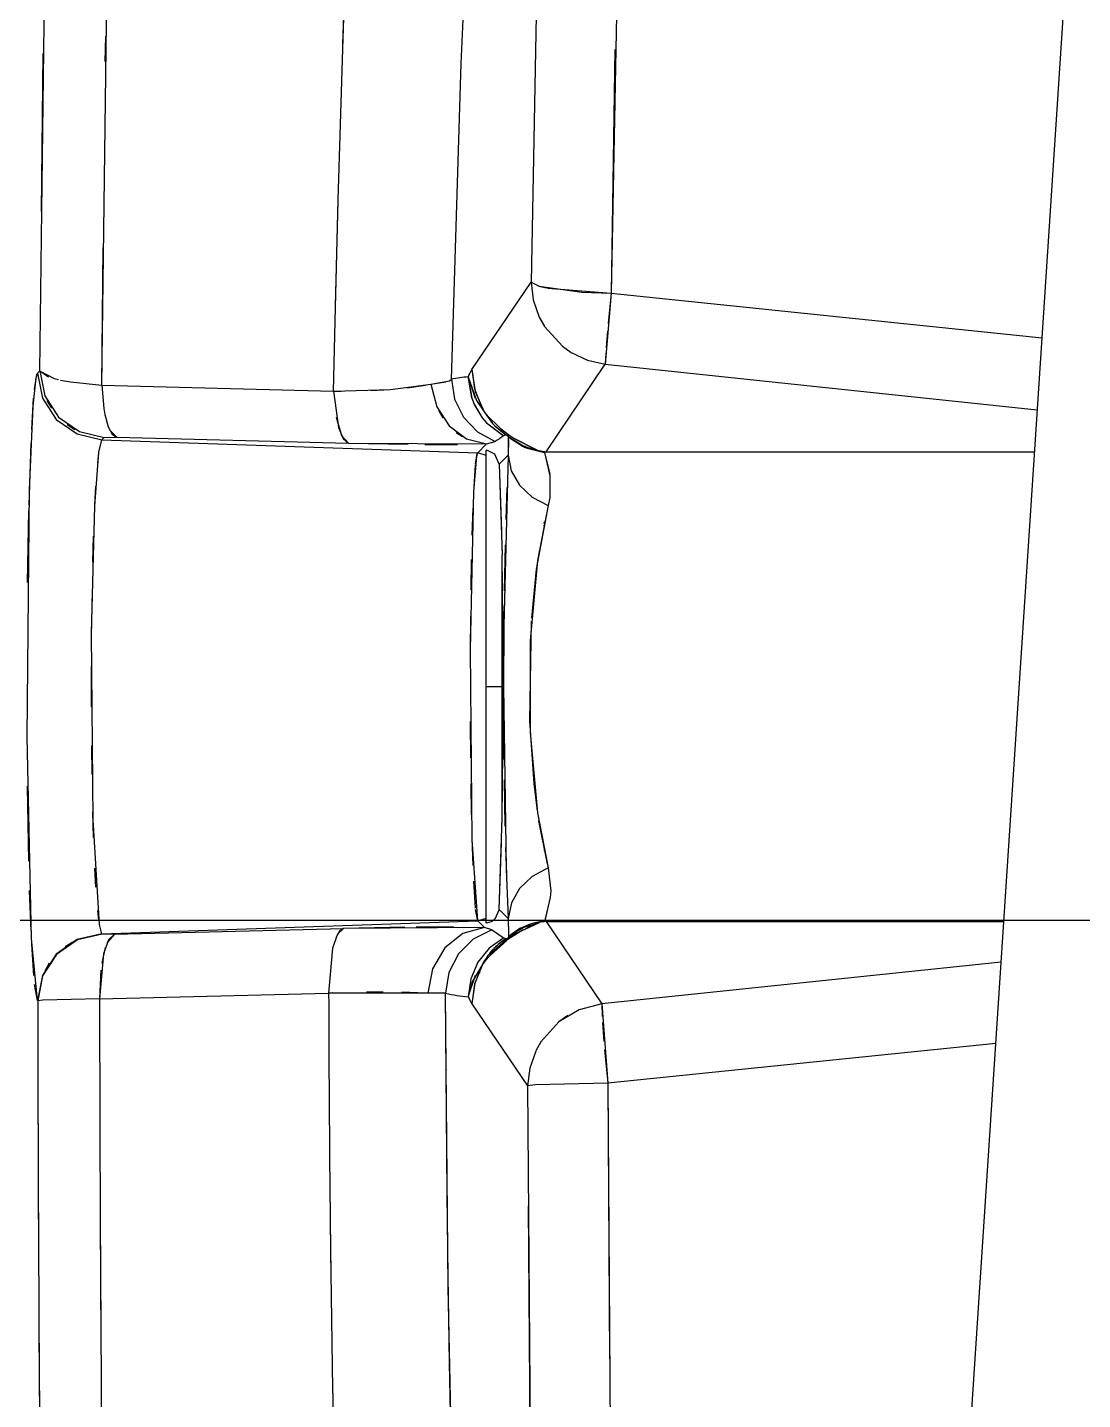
# Model space of a CAD drawing. Header units: millimetres. Extents: x 1084702 to 1166801, y 36632 to 124519.
# Drawn here: x 1103322.2 to 1103385.4, y 47803.6 to 47885.8 of the extents above; entities that cross this region are included whole.
import ezdxf

# ---------------------------------------------------------------- set-up
doc = ezdxf.new("R2010")
doc.units = ezdxf.units.MM
doc.header["$LTSCALE"] = 250
doc.linetypes.add('CENTER', pattern=[3, 2.5, -0.25, 0, -0.25])
doc.linetypes.add('DASHDOT', pattern=[1, 0.5, -0.25, 0, -0.25])
doc.layers.get('0').update_dxf_attribs({"color": 255})
doc.layers.add('%posline', color=240, linetype='Continuous')
doc.layers.add('%symbol', color=1, linetype='Continuous')
doc.styles.add('ROMANS', font='ROMANS.shx', dxfattribs={"height": 100})
doc.dimstyles.new('dott', dxfattribs={"dimscale": 100, "dimtxt": 150, "dimasz": 0.01, "dimexe": 0.5, "dimexo": 1, "dimgap": 1, "dimtad": 1, "dimdsep": 46, "dimtxsty": 'ROMANS', "dimcen": 1.5, "dimclrd": 1, "dimclre": 1, "dimclrt": 2, "dimazin": 2, "dimtfac": 1, "dimtmove": 2, "dimatfit": 3, "dimldrblk": 'DOT', "dimfxl": 1, "dimtvp": 100, "dimtolj": 1, "dimarcsym": 0})

# ---------------------------------------------------------------- blocks, each defined once
blk = doc.blocks.new('A$C64097268')
at = {"linetype": 'DASHDOT'}
blk.add_line((-2084.206, 0), (35128.703, 0), dxfattribs=at)
blk = doc.blocks.new('_Dot')
at = {"color": 0, "linetype": 'ByBlock', "lineweight": -2}
blk.add_line((-0.5, 0), (-1, 0), dxfattribs=at)
at = {"color": 0, "linetype": 'ByBlock', "const_width": 0.5}
blk.add_lwpolyline([(-0.25, 0, 1), (0.25, 0, 1)], format="xyb", close=True, dxfattribs=at)
blk = doc.blocks.new('GENERATOR-CENTER')
for p, q in [((-1442.154, -77.431), (-1412.901, 368.884)), ((-1464.644, 79.631), (-1465.411, 38.245)), ((-1459.837, 78.239), (-1460.605, 37.575)), ((-1469.598, 51.348), (-1468.769, 68.99)), ((-1469.598, 51.348), (-1468.769, 68.99)), ((-1494.845, 32.931), (-1494.408, 67.149)), ((-1491.14, 32.076), (-1490.705, 64.96)), ((-1476.698, 52.228), (-1476.535, 56.811)), ((-1476.688, 52.52), (-1476.538, 56.73)), ((-1490.924, 51.476), (-1490.903, 52.987)), ((-1494.756, 42.469), (-1494.644, 51.955)), ((-1476.974, 43.183), (-1476.698, 52.232)), ((-1460.394, 52.179), (-1460.605, 37.575)), ((-1470.175, 32.432), (-1469.598, 51.348)), ((-1470.175, 32.432), (-1469.598, 51.348)), ((-1460.418, 50.635), (-1460.413, 50.635)), ((-1460.418, 50.635), (-1460.413, 50.635)), ((-1477.136, 36.726), (-1476.974, 43.184)), ((-1477.134, 36.798), (-1476.976, 43.112)), ((-1491.14, 32.076), (-1491.062, 40.29)), ((-1468.953, 33.004), (-1465.411, 38.244)), ((-1468.953, 33.004), (-1465.411, 38.244)), ((-1465.411, 38.244), (-1465.281, 37.172)), ((-1465.411, 38.244), (-1464.935, 38.005)), ((-1464.937, 38.006), (-1464.483, 37.898)), ((-1464.935, 38.005), (-1462.365, 37.648)), ((-1464.431, 37.888), (-1460.605, 37.575)), ((-1465.281, 37.172), (-1464.922, 36.15)), ((-1462.365, 37.648), (-1460.605, 37.575)), ((-1460.605, 37.575), (-1460.965, 33.32)), ((-1460.605, 37.576), (-1460.783, 35.767)), ((-1460.605, 37.576), (-1434.792, 34.896)), ((-1477.242, 31.712), (-1477.136, 36.727)), ((-1464.921, 36.149), (-1464.61, 35.593)), ((-1464.921, 36.149), (-1464.611, 35.595)), ((-1464.609, 35.592), (-1463.529, 34.397)), ((-1460.823, 35.33), (-1460.91, 34.312)), ((-1463.529, 34.396), (-1463.006, 34.029)), ((-1463.527, 34.395), (-1463.007, 34.029)), ((-1463.006, 34.029), (-1462.023, 33.564)), ((-1460.934, 33.988), (-1460.965, 33.32)), ((-1494.983, 32.793), (-1494.845, 32.931)), ((-1494.983, 32.793), (-1494.845, 32.931)), ((-1494.845, 32.931), (-1494.845, 32.956)), ((-1494.845, 32.931), (-1494.552, 31.435)), ((-1494.845, 32.931), (-1494.33, 32.572)), ((-1494.836, 32.9), (-1493.988, 32.466)), ((-1468.953, 33.004), (-1468.803, 31.852)), ((-1468.953, 33.004), (-1468.76, 31.69)), ((-1464.506, 28.08), (-1460.965, 33.32)), ((-1464.506, 28.08), (-1460.965, 33.32)), ((-1462.023, 33.564), (-1460.965, 33.32)), ((-1460.965, 33.32), (-1435.074, 30.587)), ((-1495.254, 30.817), (-1495.077, 32.508)), ((-1495.171, 31.811), (-1495.031, 32.696)), ((-1495.077, 32.508), (-1494.983, 32.793)), ((-1495.031, 32.696), (-1494.983, 32.793)), ((-1494.983, 32.793), (-1494.691, 31.296)), ((-1494.983, 32.793), (-1494.691, 31.296)), ((-1493.988, 32.466), (-1493.721, 32.4)), ((-1493.601, 32.374), (-1493.019, 32.269)), ((-1493.019, 32.269), (-1491.14, 32.076)), ((-1473.844, 31.813), (-1471.413, 32.125)), ((-1471.413, 32.125), (-1470.305, 32.334)), ((-1471.413, 32.125), (-1470.523, 32.272)), ((-1471.413, 32.125), (-1471.062, 30.768)), ((-1470.305, 32.334), (-1470.175, 32.432)), ((-1470.175, 32.432), (-1469.991, 31.234)), ((-1469.184, 32.564), (-1468.69, 31.156)), ((-1469.184, 32.564), (-1468.765, 31.296)), ((-1469.181, 32.564), (-1468.971, 31.283)), ((-1469.181, 32.549), (-1469.181, 32.544)), ((-1469.181, 32.498), (-1468.975, 31.296)), ((-1495.337, 29.408), (-1495.219, 31.291)), ((-1494.691, 31.296), (-1493.86, 30.017)), ((-1494.691, 31.296), (-1493.86, 30.017)), ((-1494.552, 31.435), (-1493.721, 30.156)), ((-1491.14, 32.076), (-1477.242, 31.712)), ((-1491.14, 32.076), (-1477.242, 31.712)), ((-1491.14, 32.076), (-1491.013, 30.664)), ((-1491.14, 32.075), (-1491.013, 30.665)), ((-1477.242, 31.712), (-1473.844, 31.813)), ((-1477.242, 31.712), (-1477.241, 31.749)), ((-1477.242, 31.712), (-1476.8, 31.712)), ((-1477.242, 31.712), (-1476.946, 29.523)), ((-1475.018, 31.749), (-1473.838, 31.814)), ((-1472.827, 31.904), (-1471.734, 32.061)), ((-1468.971, 31.285), (-1468.828, 30.918)), ((-1468.803, 31.852), (-1468.389, 30.762)), ((-1468.76, 31.69), (-1468.224, 30.469)), ((-1495.472, 25.794), (-1495.254, 30.817)), ((-1494.426, 31.153), (-1494.153, 30.688)), ((-1491.013, 30.664), (-1490.951, 30.317)), ((-1471.062, 30.768), (-1470.321, 29.632)), ((-1470.944, 30.521), (-1470.699, 30.108)), ((-1469.991, 31.234), (-1469.457, 30.147)), ((-1468.831, 30.927), (-1468.333, 30.099)), ((-1468.822, 30.907), (-1468.345, 30.114)), ((-1468.69, 31.156), (-1468.221, 30.464)), ((-1468.225, 30.471), (-1467.713, 29.764)), ((-1468.225, 30.47), (-1468.224, 30.469)), ((-1468.224, 30.47), (-1468.118, 30.341)), ((-1468.223, 30.47), (-1468.199, 30.439)), ((-1468.221, 30.464), (-1467.719, 29.77)), ((-1493.86, 30.017), (-1492.611, 29.142)), ((-1493.86, 30.017), (-1492.611, 29.142)), ((-1493.721, 30.156), (-1492.472, 29.281)), ((-1493.205, 29.706), (-1492.749, 29.417)), ((-1490.951, 30.317), (-1490.744, 29.571)), ((-1490.951, 30.316), (-1490.745, 29.572)), ((-1477.088, 30.149), (-1476.769, 29.041)), ((-1470.321, 29.632), (-1469.283, 28.857)), ((-1469.457, 30.147), (-1468.624, 29.269)), ((-1468.337, 30.104), (-1468.08, 29.805)), ((-1468.11, 30.332), (-1467.753, 29.94)), ((-1468.097, 30.317), (-1467.223, 29.453)), ((-1468.084, 29.81), (-1467.052, 29.025)), ((-1468.076, 29.801), (-1467.086, 29.043)), ((-1467.714, 29.765), (-1467.575, 29.62)), ((-1467.578, 29.623), (-1466.902, 29.087)), ((-1467.571, 29.616), (-1466.918, 29.097)), ((-1492.611, 29.142), (-1491.125, 28.798)), ((-1492.611, 29.142), (-1491.125, 28.798)), ((-1492.472, 29.281), (-1490.987, 28.936)), ((-1491.31, 28.053), (-1491.125, 28.798)), ((-1491.125, 28.798), (-1490.987, 28.936)), ((-1491.125, 28.798), (-1490.987, 28.936)), ((-1491.125, 28.798), (-1468.607, 28.012)), ((-1491.125, 28.798), (-1468.607, 28.012)), ((-1490.987, 28.936), (-1490.244, 28.945)), ((-1490.987, 28.936), (-1490.244, 28.945)), ((-1490.744, 29.571), (-1490.508, 29.127)), ((-1490.642, 29.34), (-1490.244, 28.945)), ((-1490.508, 29.127), (-1490.245, 28.945)), ((-1490.244, 28.945), (-1476.346, 28.594)), ((-1490.244, 28.945), (-1476.346, 28.594)), ((-1476.946, 29.523), (-1476.671, 28.862)), ((-1476.769, 29.041), (-1476.346, 28.594)), ((-1476.671, 28.862), (-1476.346, 28.594)), ((-1469.893, 29.239), (-1469.513, 28.981)), ((-1469.283, 28.857), (-1468.077, 28.542)), ((-1468.624, 29.269), (-1467.568, 28.681)), ((-1467.219, 29.45), (-1466.741, 29.081)), ((-1467.193, 29.429), (-1466.746, 29.086)), ((-1466.903, 29.087), (-1466.808, 29.077)), ((-1466.901, 29.087), (-1466.775, 29.005)), ((-1466.807, 29.076), (-1466.774, 28.994)), ((-1466.776, 28.966), (-1466.777, 28.958)), ((-1466.774, 28.848), (-1466.777, 27.879)), ((-1466.769, 28.804), (-1466.777, 27.879)), ((-1466.776, 28.966), (-1466.774, 28.996)), ((-1466.776, 28.966), (-1466.774, 28.994)), ((-1466.776, 28.966), (-1465.866, 28.405)), ((-1466.776, 28.966), (-1465.877, 28.383)), ((-1466.776, 28.966), (-1466.774, 28.852)), ((-1466.775, 29.005), (-1466.774, 28.994)), ((-1466.775, 28.981), (-1465.97, 28.481)), ((-1466.775, 28.981), (-1465.866, 28.405)), ((-1466.772, 28.962), (-1465.761, 28.331)), ((-1466.74, 29.081), (-1466.486, 28.908)), ((-1466.484, 28.907), (-1465.075, 28.186)), ((-1466.469, 28.897), (-1465.049, 28.176)), ((-1495.497, 24.867), (-1495.376, 28.57)), ((-1491.55, 24.838), (-1491.31, 28.053)), ((-1491.382, 27.406), (-1491.317, 27.992)), ((-1476.346, 28.594), (-1468.077, 28.542)), ((-1476.346, 28.594), (-1472.775, 28.526)), ((-1474.282, 28.555), (-1474.282, 28.557)), ((-1471.768, 28.516), (-1469.82, 28.513)), ((-1468.67, 27.812), (-1468.607, 28.012)), ((-1468.633, 27.963), (-1468.607, 28.012)), ((-1468.607, 28.012), (-1468.077, 28.542)), ((-1468.607, 28.012), (-1468.077, 28.542)), ((-1468.108, 27.857), (-1468.607, 28.012)), ((-1468.108, 27.857), (-1468.607, 28.012)), ((-1468.169, 28.539), (-1468.077, 28.542)), ((-1468.02, 28.159), (-1468.108, 28.142)), ((-1468.108, 27.857), (-1468.108, 28.142)), ((-1468.108, 27.857), (-1468.108, 28.142)), ((-1468.108, 27.857), (-1468.108, 28.093)), ((-1468.077, 28.542), (-1467.568, 28.681)), ((-1467.587, 27.926), (-1468.02, 28.159)), ((-1465.97, 28.481), (-1465.866, 28.405)), ((-1465.866, 28.405), (-1465.06, 28.177)), ((-1465.866, 28.405), (-1464.83, 28.099)), ((-1465.866, 28.405), (-1465.844, 28.389)), ((-1465.761, 28.331), (-1464.601, 28.032)), ((-1465.653, 28.286), (-1464.606, 28.033)), ((-1465.639, 28.301), (-1464.83, 28.099)), ((-1465.062, 28.181), (-1465.044, 28.174)), ((-1465.06, 28.177), (-1464.506, 28.08)), ((-1465.043, 28.173), (-1464.506, 28.08)), ((-1464.603, 28.033), (-1464.506, 28.08)), ((-1464.601, 28.034), (-1464.506, 28.08)), ((-1464.601, 28.033), (-1464.293, 26.724)), ((-1464.601, 28.033), (-1464.279, 26.641)), ((-1464.506, 28.08), (-1435.238, 28.08)), ((-1468.845, 25.642), (-1468.737, 27.281)), ((-1468.843, 25.684), (-1468.67, 27.812)), ((-1468.732, 27.334), (-1468.633, 27.963)), ((-1468.108, 27.123), (-1468.108, 27.857)), ((-1468.108, 0.116), (-1468.108, 27.857)), ((-1467.321, 27.335), (-1467.582, 27.921)), ((-1467.321, 27.335), (-1466.777, 27.879)), ((-1467.321, 27.335), (-1466.777, 27.879)), ((-1467.321, 27.335), (-1467.143, 21.884)), ((-1467.321, 27.335), (-1467.175, 23.291)), ((-1466.777, 27.879), (-1467.051, 17.664)), ((-1466.777, 27.88), (-1466.595, 26.941)), ((-1466.777, 27.879), (-1466.595, 26.941)), ((-1466.595, 26.941), (-1466.106, 26.078)), ((-1466.595, 26.941), (-1466.105, 26.078)), ((-1464.278, 26.631), (-1464.282, 25.326)), ((-1495.609, 10.992), (-1495.472, 25.794)), ((-1495.474, 25.624), (-1495.477, 25.625)), ((-1491.549, 24.866), (-1491.487, 26.009)), ((-1469.041, 16.22), (-1468.843, 25.684)), ((-1468.108, 22.671), (-1468.108, 25.89)), ((-1466.866, 25.925), (-1466.931, 24.02)), ((-1466.106, 26.078), (-1465.348, 25.36)), ((-1466.105, 26.078), (-1465.348, 25.36)), ((-1491.744, 17.192), (-1491.55, 24.838)), ((-1468.938, 23.068), (-1468.885, 24.703)), ((-1468.13, 24.723), (-1468.12, 24.718)), ((-1468.129, 24.723), (-1468.12, 24.718)), ((-1465.348, 25.36), (-1464.384, 24.845)), ((-1465.348, 25.36), (-1464.384, 24.845)), ((-1464.384, 24.845), (-1465.105, 21.042)), ((-1464.384, 24.845), (-1465.035, 21.555)), ((-1464.282, 25.326), (-1464.384, 24.845)), ((-1495.58, 20.246), (-1495.504, 24.561)), ((-1467.253, 24.308), (-1467.251, 24.307)), ((-1467.253, 24.308), (-1467.25, 24.307)), ((-1466.966, 24.195), (-1466.964, 24.194)), ((-1466.966, 24.194), (-1466.964, 24.194)), ((-1464.64, 23.773), (-1464.577, 23.865)), ((-1464.64, 23.773), (-1464.577, 23.865)), ((-1464.661, 23.648), (-1464.619, 23.648)), ((-1464.661, 23.648), (-1464.619, 23.648)), ((-1491.67, 21.458), (-1491.623, 23.025)), ((-1467.154, 22.384), (-1467.144, 21.905)), ((-1466.972, 22.491), (-1467.025, 19.731)), ((-1495.557, 21.725), (-1495.551, 21.725)), ((-1491.659, 21.657), (-1491.657, 21.657)), ((-1469.006, 19.789), (-1468.973, 21.621)), ((-1467.143, 21.888), (-1467.143, 21.886)), ((-1467.071, 13.996), (-1467.143, 21.886)), ((-1467.143, 18.127), (-1467.143, 21.884)), ((-1465.035, 21.555), (-1465.471, 16.755)), ((-1468.108, 19.679), (-1468.108, 21.02)), ((-1465.105, 21.042), (-1465.394, 18.104)), ((-1491.741, 17.501), (-1491.717, 19.259)), ((-1469.042, 16.074), (-1469.025, 18.22)), ((-1467.143, 13.996), (-1467.143, 18.514)), ((-1467.071, 13.996), (-1467.093, 18.514)), ((-1467.042, 18.524), (-1467.067, 14.276)), ((-1468.108, 16.095), (-1468.108, 17.783)), ((-1467.051, 17.664), (-1467.067, 13.996)), ((-1465.407, 17.911), (-1465.499, 11.954)), ((-1491.657, 6.016), (-1491.744, 17.192)), ((-1465.471, 16.755), (-1465.471, 11.237)), ((-1468.937, 4.836), (-1469.041, 16.22)), ((-1491.757, 12.781), (-1491.757, 15.193)), ((-1491.759, 13.996), (-1491.751, 13.996)), ((-1491.759, 13.996), (-1491.751, 13.996)), ((-1468.108, 13.996), (-1467.828, 13.996)), ((-1468.108, 13.996), (-1467.828, 13.996)), ((-1467.828, 13.996), (-1467.143, 13.996)), ((-1467.828, 13.996), (-1467.143, 13.996)), ((-1467.143, 13.996), (-1467.071, 13.996)), ((-1467.143, 9.479), (-1467.143, 13.996)), ((-1467.143, 13.996), (-1467.071, 13.996)), ((-1467.143, 6.109), (-1467.071, 13.996)), ((-1467.067, 13.996), (-1466.903, 3.079)), ((-1468.108, 12.315), (-1468.108, 13.625)), ((-1467.067, 13.81), (-1467.043, 9.621)), ((-1469.025, 9.718), (-1469.042, 11.902)), ((-1465.499, 11.954), (-1465.249, 8.193)), ((-1495.353, -1.107), (-1495.609, 10.992)), ((-1465.471, 11.237), (-1465.035, 6.438)), ((-1491.717, 8.738), (-1491.741, 10.461)), ((-1468.108, 8.718), (-1468.108, 10.622)), ((-1467.143, 6.108), (-1467.143, 9.865)), ((-1467.028, 8.405), (-1466.975, 5.637)), ((-1495.507, 3.529), (-1495.584, 8.031)), ((-1468.973, 6.314), (-1469.006, 8.188)), ((-1468.108, 5.779), (-1468.108, 7.98)), ((-1465.249, 8.193), (-1465.052, 6.56)), ((-1495.555, 6.267), (-1495.552, 6.267)), ((-1491.623, 4.952), (-1491.669, 6.49)), ((-1491.659, 6.335), (-1491.658, 6.335)), ((-1491.282, -0.27), (-1491.657, 6.016)), ((-1467.322, 0.64), (-1467.143, 6.109)), ((-1467.155, 5.525), (-1467.143, 6.109)), ((-1465.035, 6.438), (-1464.38, 3.132)), ((-1464.96, 5.942), (-1464.441, 3.367)), ((-1468.885, 3.269), (-1468.938, 4.906)), ((-1468.607, -0.038), (-1468.937, 4.836)), ((-1468.108, 3.112), (-1468.108, 4.518)), ((-1467.322, 0.64), (-1467.176, 4.642)), ((-1466.943, 4.362), (-1466.891, 2.738)), ((-1464.661, 4.344), (-1464.626, 4.344)), ((-1464.661, 4.344), (-1464.626, 4.344)), ((-1464.639, 4.219), (-1464.586, 4.141)), ((-1464.639, 4.219), (-1464.586, 4.141)), ((-1467.251, 3.686), (-1467.253, 3.685)), ((-1467.251, 3.686), (-1467.253, 3.685)), ((-1466.964, 3.799), (-1466.97, 3.796)), ((-1466.964, 3.799), (-1466.97, 3.796)), ((-1491.487, 1.965), (-1491.549, 3.107)), ((-1467.222, 3.16), (-1467.218, 3.16)), ((-1467.221, 3.16), (-1467.218, 3.16)), ((-1466.903, 3.079), (-1466.776, 0.093)), ((-1466.902, 3.166), (-1466.899, 3.166)), ((-1466.902, 3.166), (-1466.899, 3.166)), ((-1465.345, 2.616), (-1466.103, 1.897)), ((-1465.344, 2.616), (-1466.102, 1.897)), ((-1464.38, 3.131), (-1465.345, 2.616)), ((-1464.379, 3.131), (-1465.344, 2.616)), ((-1464.383, 3.146), (-1464.38, 3.132)), ((-1464.38, 3.132), (-1464.231, 1.761)), ((-1495.373, -0.65), (-1495.46, 1.769)), ((-1468.739, 0.708), (-1468.845, 2.331)), ((-1466.102, 1.897), (-1466.593, 1.033)), ((-1466.103, 1.897), (-1466.593, 1.033)), ((-1464.231, 1.761), (-1464.269, 1.359)), ((-1468.108, 1.486), (-1468.108, 1.499)), ((-1466.593, 1.033), (-1466.776, 0.093)), ((-1466.593, 1.033), (-1466.776, 0.093)), ((-1464.283, 1.269), (-1464.578, -0.053)), ((-1464.27, 1.35), (-1464.569, 0.076)), ((-2671.228, 0), (-1337.608, 0)), ((-2671.228, 0), (-1337.608, 0)), ((-1495.437, 0.617), (-1495.441, 0.616)), ((-1491.317, -0.019), (-1491.382, 0.568)), ((-1468.607, -0.038), (-1468.732, 0.639)), ((-1468.607, -0.038), (-1468.108, 0.116)), ((-1468.607, -0.038), (-1468.108, 0.116)), ((-1468.108, 0.116), (-1468.108, 0.693)), ((-1468.108, -0.166), (-1468.108, 0.116)), ((-1468.108, -0.126), (-1468.108, 0.116)), ((-1468.108, -0.166), (-1468.108, 0.116)), ((-1467.582, 0.055), (-1467.719, -0.059)), ((-1467.322, 0.64), (-1467.582, 0.055)), ((-1467.322, 0.64), (-1466.776, 0.093)), ((-1467.322, 0.64), (-1466.776, 0.093)), ((-1466.776, 0.093), (-1466.77, -0.879)), ((-1466.776, 0.093), (-1466.765, -0.821)), ((-1491.125, -0.824), (-1491.282, -0.27)), ((-1491.125, -0.824), (-1468.607, -0.038)), ((-1491.125, -0.824), (-1468.607, -0.038)), ((-1490.374, -0.843), (-1476.646, -0.496)), ((-1476.895, -0.663), (-1477.12, -1.066)), ((-1476.646, -0.496), (-1477.012, -0.836)), ((-1476.646, -0.496), (-1476.895, -0.663)), ((-1472.982, -0.425), (-1476.646, -0.496)), ((-1468.202, -0.444), (-1476.646, -0.496)), ((-1470.056, -0.412), (-1472.291, -0.418)), ((-1469.495, -0.796), (-1470.586, -1.66)), ((-1469.495, -0.796), (-1470.586, -1.66)), ((-1468.202, -0.444), (-1469.495, -0.796)), ((-1468.202, -0.444), (-1469.495, -0.796)), ((-1467.755, -0.578), (-1468.874, -1.144)), ((-1467.755, -0.578), (-1468.874, -1.144)), ((-1468.607, -0.038), (-1468.202, -0.444)), ((-1468.607, -0.038), (-1468.202, -0.444)), ((-1467.755, -0.578), (-1468.202, -0.444)), ((-1467.755, -0.578), (-1468.202, -0.444)), ((-1468.087, -0.183), (-1468.108, -0.166)), ((-1467.752, -0.08), (-1468.087, -0.183)), ((-1467.834, -2.002), (-1466.111, -0.477)), ((-1467.834, -2.002), (-1466.111, -0.477)), ((-1467.698, -0.004), (-1467.649, -0.004)), ((-1467.698, -0.004), (-1467.649, -0.004)), ((-1466.109, -0.478), (-1466.811, -1.111)), ((-1466.109, -0.478), (-1466.811, -1.111)), ((-1466.774, -0.004), (-1466.766, -0.004)), ((-1466.774, -0.004), (-1466.766, -0.004)), ((-1466.771, -0.995), (-1464.941, -0.167)), ((-1466.166, -0.598), (-1466.768, -1.017)), ((-1465.887, -0.587), (-1466.75, -1.123)), ((-1465.851, -0.439), (-1466.661, -0.929)), ((-1466.111, -0.477), (-1466.109, -0.478)), ((-1466.111, -0.477), (-1466.109, -0.478)), ((-1464.942, -0.158), (-1465.851, -0.439)), ((-1465.17, -0.253), (-1465.743, -0.513)), ((-1465.145, -0.243), (-1465.595, -0.439)), ((-1465.028, -0.198), (-1465.13, -0.237)), ((-1464.941, -0.167), (-1464.907, -0.152)), ((-1464.506, -0.087), (-1464.756, -0.123)), ((-1464.506, -0.087), (-1464.756, -0.123)), ((-1464.579, -0.052), (-1464.506, -0.087)), ((-1464.579, -0.052), (-1464.506, -0.087)), ((-1464.578, -0.05), (-1464.578, -0.052)), ((-1464.506, -0.087), (-1461.175, -5.016)), ((-1464.506, -0.087), (-1437.085, -0.087)), ((-1464.506, -0.087), (-1461.175, -5.016)), ((-1494.983, -4.819), (-1495.353, -1.107)), ((-1495.218, -3.324), (-1495.337, -1.44)), ((-1492.611, -1.169), (-1493.86, -2.044)), ((-1492.611, -1.169), (-1493.86, -2.044)), ((-1492.6, -1.179), (-1493.849, -2.055)), ((-1492.877, -1.316), (-1493.333, -1.604)), ((-1491.125, -0.824), (-1492.611, -1.169)), ((-1491.125, -0.824), (-1492.611, -1.169)), ((-1491.115, -0.835), (-1492.6, -1.179)), ((-1490.93, -1.641), (-1491.14, -2.576)), ((-1491.125, -0.824), (-1491.115, -0.835)), ((-1491.125, -0.824), (-1491.115, -0.835)), ((-1490.374, -0.843), (-1491.115, -0.835)), ((-1490.374, -0.843), (-1491.115, -0.835)), ((-1490.74, -1.183), (-1491.036, -2.027)), ((-1490.374, -0.843), (-1490.82, -1.345)), ((-1490.374, -0.843), (-1490.74, -1.183)), ((-1477.012, -0.836), (-1477.308, -1.682)), ((-1468.874, -1.144), (-1469.764, -2.029)), ((-1468.874, -1.144), (-1469.764, -2.029)), ((-1466.873, -1.213), (-1468.036, -2.288)), ((-1467.047, -1.054), (-1467.924, -1.683)), ((-1467.048, -1.054), (-1467.924, -1.684)), ((-1466.721, -0.999), (-1467.834, -2.002)), ((-1466.721, -0.999), (-1467.834, -2.002)), ((-1466.784, -1.091), (-1466.906, -1.115)), ((-1466.785, -1.092), (-1466.906, -1.115)), ((-1466.752, -1.125), (-1466.868, -1.21)), ((-1466.768, -1.136), (-1466.836, -1.186)), ((-1466.811, -1.111), (-1466.785, -1.092)), ((-1466.811, -1.111), (-1466.785, -1.092)), ((-1466.81, -1.111), (-1466.784, -1.091)), ((-1466.785, -1.092), (-1466.806, -1.11)), ((-1466.791, -1.052), (-1466.721, -0.999)), ((-1466.791, -1.052), (-1466.721, -0.999)), ((-1466.767, -1.019), (-1466.791, -1.052)), ((-1466.765, -1.021), (-1466.791, -1.052)), ((-1466.771, -0.995), (-1466.768, -1.017)), ((-1466.771, -0.995), (-1466.768, -1.017)), ((-1466.77, -0.883), (-1466.77, -0.995)), ((-1466.767, -1.019), (-1466.765, -1.021)), ((-1493.86, -2.044), (-1494.691, -3.323)), ((-1493.86, -2.044), (-1494.691, -3.323)), ((-1493.849, -2.055), (-1494.68, -3.334)), ((-1491.036, -2.027), (-1491.27, -4.711)), ((-1477.308, -1.682), (-1477.541, -4.37)), ((-1470.586, -1.66), (-1471.322, -2.916)), ((-1470.586, -1.66), (-1471.322, -2.916)), ((-1469.764, -2.029), (-1470.337, -3.148)), ((-1469.764, -2.029), (-1470.337, -3.148)), ((-1467.924, -1.683), (-1468.601, -2.526)), ((-1467.924, -1.684), (-1468.601, -2.526)), ((-1468.036, -2.288), (-1468.31, -2.625)), ((-1467.595, -1.825), (-1468.281, -2.587)), ((-1494.281, -2.587), (-1494.553, -3.052)), ((-1491.196, -3.008), (-1491.27, -4.711)), ((-1471.322, -2.916), (-1471.599, -4.387)), ((-1471.322, -2.916), (-1471.599, -4.387)), ((-1470.337, -3.148), (-1470.535, -4.389)), ((-1470.337, -3.148), (-1470.535, -4.389)), ((-1468.601, -2.526), (-1469.028, -3.519)), ((-1468.601, -2.526), (-1469.028, -3.519)), ((-1468.309, -2.621), (-1468.932, -3.704)), ((-1468.368, -2.729), (-1468.798, -3.837)), ((-1468.309, -2.621), (-1468.782, -3.778)), ((-1468.557, -3.144), (-1468.469, -3.146)), ((-1468.298, -2.609), (-1468.313, -2.63)), ((-1437.244, -2.524), (-1461.175, -5.016)), ((-1494.983, -4.819), (-1495.17, -3.852)), ((-1494.691, -3.323), (-1494.983, -4.819)), ((-1494.691, -3.323), (-1494.983, -4.819)), ((-1494.68, -3.334), (-1494.973, -4.83)), ((-1469.028, -3.519), (-1469.174, -4.591)), ((-1469.028, -3.519), (-1469.174, -4.591)), ((-1468.932, -3.704), (-1469.172, -4.578)), ((-1468.756, -3.327), (-1469.16, -4.495)), ((-1468.782, -3.778), (-1468.953, -5.011)), ((-1468.798, -3.837), (-1468.953, -5.011)), ((-1494.983, -4.819), (-1494.973, -4.83)), ((-1494.983, -4.819), (-1494.973, -4.83)), ((-1494.667, -4.798), (-1494.973, -4.83)), ((-1494.667, -4.798), (-1494.973, -4.83)), ((-1491.27, -4.711), (-1494.667, -4.798)), ((-1491.27, -4.711), (-1494.667, -4.798)), ((-1491.27, -4.711), (-1477.541, -4.37)), ((-1491.27, -4.711), (-1477.541, -4.37)), ((-1477.302, -4.362), (-1477.541, -4.37)), ((-1471.599, -4.387), (-1477.541, -4.37)), ((-1474.27, -4.314), (-1475.28, -4.321)), ((-1474.685, -4.323), (-1474.685, -4.319)), ((-1474.685, -4.323), (-1474.685, -4.319)), ((-1472.204, -4.352), (-1473.151, -4.324)), ((-1473.139, -4.327), (-1473.139, -4.328)), ((-1473.139, -4.327), (-1473.139, -4.328)), ((-1471.598, -4.387), (-1471.599, -4.387)), ((-1470.535, -4.389), (-1471.599, -4.387)), ((-1470.535, -4.389), (-1470.544, -4.385)), ((-1470.375, -22.017), (-1470.535, -4.389)), ((-1470.449, -16.409), (-1470.535, -4.389)), ((-1469.16, -4.495), (-1469.174, -4.591)), ((-1468.953, -5.011), (-1465.622, -9.94)), ((-1468.953, -5.011), (-1465.622, -9.94)), ((-1462.532, -5.373), (-1463.739, -6.091)), ((-1463.217, -5.725), (-1463.739, -6.092)), ((-1461.175, -5.016), (-1462.532, -5.373)), ((-1461.175, -5.016), (-1460.815, -9.766)), ((-1461.175, -5.016), (-1461.16, -5.768)), ((-1463.74, -6.092), (-1464.82, -7.289)), ((-1461.138, -6.134), (-1461.05, -7.278)), ((-1464.821, -7.289), (-1465.132, -7.845)), ((-1464.821, -7.29), (-1465.132, -7.845)), ((-1437.563, -7.387), (-1460.815, -9.766)), ((-1465.132, -7.846), (-1465.492, -8.868)), ((-1461.007, -7.774), (-1460.815, -9.766)), ((-1470.509, -8.952), (-1470.499, -8.967)), ((-1470.509, -8.952), (-1470.499, -8.967)), ((-1465.492, -8.868), (-1465.622, -9.94)), ((-1460.815, -9.766), (-1465.145, -9.878)), ((-1460.815, -9.766), (-1465.145, -9.878)), ((-1460.815, -9.767), (-1460.72, -26.299)), ((-1460.815, -9.767), (-1460.62, -36.293)), ((-1465.145, -9.878), (-1465.622, -9.94)), ((-1465.145, -9.878), (-1465.622, -9.94)), ((-1465.622, -9.94), (-1465.427, -36.938)), ((-1470.385, -21.336), (-1470.449, -16.421)), ((-1465.592, -17.135), (-1465.479, -32.005)), ((-1470.298, -26.523), (-1470.385, -21.34)), ((-1470.002, -39.217), (-1470.375, -22.017)), ((-1470.179, -32.27), (-1470.298, -26.552))]:
    blk.add_line(p, q)
for centre, radius, start, end in [((-1466.776, 31.598), 2.592, 147.15, 158.16194), ((-1468.254, 21.746), 10.857, 94.90171, 100.1933), ((-1468.254, 21.746), 10.857, 94.91598, 100.19317), ((-1452.447, 6.519), 26.829, 122.98019, 124.3052), ((-1452.447, 6.519), 26.829, 122.9802, 124.30521), ((-1466.798, 28.62), 0.477, 102.4463, 122.23714), ((-1466.798, 28.62), 0.477, 102.4463, 122.01322), ((-1464.33, 31.934), 3.823, 230.24896, 259.1802), ((-1464.33, 31.934), 3.823, 230.24277, 244.61627), ((-1464.33, 31.934), 3.823, 247.51629, 259.0049), ((-1462.915, 34.115), 6.313, 250.13522, 254.48444), ((-1462.915, 34.115), 6.313, 250.1382, 254.29889), ((-1462.915, 34.115), 6.313, 254.31345, 254.46643), ((-1452.118, 21.947), 27.421, 235.23248, 237.01324), ((-1452.118, 21.947), 27.421, 235.23248, 237.01295), ((-1464.202, -3.949), 3.914, 95.5467, 131.00081), ((-1464.202, -3.949), 3.914, 95.73506, 130.9831), ((-1462.94, -6.024), 6.193, 105.49797, 108.52564), ((-1462.94, -6.024), 6.193, 105.3545, 105.47387), ((-1462.94, -6.024), 6.193, 105.36768, 105.4701), ((-1464.202, -3.949), 3.914, 95.50161, 95.63805), ((-1464.881, -4.397), 3.857, 121.67032, 135.53017), ((-1464.881, -4.397), 3.857, 121.90671, 135.41462), ((-1466.785, -0.637), 0.492, 237.7904, 255.81937), ((-1466.785, -0.637), 0.492, 237.7904, 255.80098), ((-1464.881, -4.397), 3.857, 138.69251, 152.67995), ((-1464.881, -4.397), 3.857, 138.79567, 152.61786), ((-1464.881, -4.397), 3.857, 135.47874, 138.71411), ((2537.926, -0.537), 4032.901, 180.060983, 180.263297), ((2537.926, -0.537), 4032.901, 180.060983, 180.579271), ((2282.888, -0.522), 3774.16, 180.063592, 180.595702), ((2282.896, -0.522), 3774.168, 180.063592, 180.064463), ((117.988, -0.557), 1595.533, 180.13691, 180.533717), ((-1468.212, 6.569), 11.201, 258.02822, 265.07764), ((-1468.212, 6.569), 11.201, 258.02824, 265.07764), ((-1466.827, -3.634), 2.534, 202.19437, 212.94058), ((-1466.827, -3.634), 2.534, 202.21843, 212.94058), ((117.988, -0.557), 1595.533, 180.533686, 180.723137), ((117.988, -0.557), 1595.533, 180.536349, 180.718722), ((2282.888, -0.522), 3774.16, 180.278521, 180.366287), ((117.988, -0.557), 1595.533, 180.723089, 180.990013), ((2537.926, -0.537), 4032.901, 180.311264, 180.457374), ((117.988, -0.557), 1595.533, 180.990006, 181.253098), ((117.988, -0.557), 1595.533, 180.990587, 181.248329)]:
    blk.add_arc(centre, radius, start, end)
blk = doc.blocks.new('BL_1-deck_B4_2')
blk.add_blockref('GENERATOR-CENTER', (87054.781, 16083.831))

msp = doc.modelspace()

# ---------------------------------------------------------------- hatches: boundary and pattern name
at = {"layer": '%symbol', "true_color": 0x939598}
h = msp.add_hatch(dxfattribs=at)
h.set_pattern_fill('ANSI31', color=252, scale=100)
h.paths.add_polyline_path([(1097892.605, 52632.31), (1097892.605, 43032.31), (1109392.605, 43032.31), (1109392.605, 52632.31)])

# ---------------------------------------------------------------- block references
for name, p in [('BL_1-deck_B4_2', (1017763.013, 31748.48)), ('A$C64097268', (1092392.605, 47832.31))]:
    msp.add_blockref(name, p)
at = {"linetype": 'CENTER'}
msp.add_blockref('A$C64097268', (1092392.605, 47832.31), dxfattribs=at)

# ---------------------------------------------------------------- leaders
at = {"layer": '%posline', "linetype": 'ByBlock'}
msp.add_leader([(1105977.012, 46518.412), (1099711.3, 53457.361)], dimstyle='dott', override={"dimasz": 2, "dimgap": 1, "dimtad": 0, "dimclrd": 256}, dxfattribs=at)

doc.saveas('drawing.dxf')
